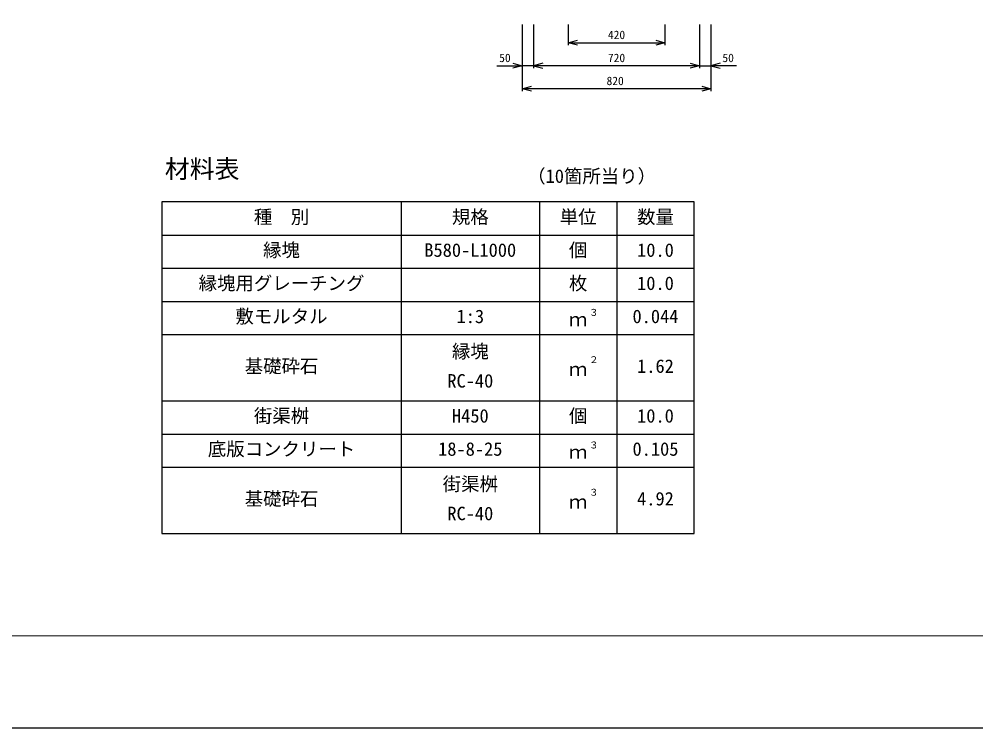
# Model space of a CAD drawing. Units: millimetres, scale not verified. Extents: x -8400 to 8400, y -5940 to 5940.
# Drawn here: x -2101 to 2053, y -5940 to -2862 of the extents above; entities that cross this region are included whole.
import ezdxf
from ezdxf.enums import TextEntityAlignment as Align

# ---------------------------------------------------------------- set-up
doc = ezdxf.new("R2010")
doc.units = ezdxf.units.MM
doc.header["$LTSCALE"] = 20
for name, color, linetype, lineweight in [('0-0_DIM', 7, 'Continuous', 25), ('0-1_Defpoints', 5, 'Continuous', 25), ('0-3_HYO', 3, 'Continuous', 25), ('0-4_HYO2', 4, 'Continuous', 25), ('0-7_TXT', 7, 'Continuous', 25), ('0-8_WAKU', 3, 'Continuous', 13)]:
    doc.layers.add(name, color=color, linetype=linetype, lineweight=lineweight)
doc.styles.add('ＭＳ ゴシック', font='')
doc.styles.get('ＭＳ ゴシック').set_extended_font_data('MS Gothic')

msp = doc.modelspace()

# ---------------------------------------------------------------- linework, layer by layer
at = {"layer": '0-0_DIM'}
for p, q in [((83.1, -2884.31), (83.1, -3174.31)), ((133.1, -2884.31), (133.1, -3074.31)), ((283.1, -2884.31), (283.1, -2974.31)), ((703.1, -2884.31), (703.1, -2974.31)), ((853.1, -2884.31), (853.1, -3074.31)), ((903.1, -2884.31), (903.1, -3174.31)), ((283.1, -2964.31), (703.1, -2964.31)), ((-27.07, -3064.31), (83.1, -3064.31)), ((133.1, -3064.31), (83.1, -3064.31)), ((853.1, -3064.31), (133.1, -3064.31)), ((853.1, -3064.31), (903.1, -3064.31)), ((1013.28, -3064.31), (903.1, -3064.31)), ((903.1, -3164.31), (83.1, -3164.31))]:
    msp.add_line(p, q, dxfattribs=at)
for points in [[(323.1, -2975.03), (283.1, -2964.31), (323.1, -2953.59)], [(663.1, -2953.59), (703.1, -2964.31), (663.1, -2975.03)], [(43.1, -3053.59), (83.1, -3064.31), (43.1, -3075.03)], [(173.1, -3053.59), (133.1, -3064.31), (173.1, -3075.03)], [(813.1, -3053.59), (853.1, -3064.31), (813.1, -3075.03)], [(943.1, -3053.59), (903.1, -3064.31), (943.1, -3075.03)], [(123.1, -3175.03), (83.1, -3164.31), (123.1, -3153.59)], [(863.1, -3153.59), (903.1, -3164.31), (863.1, -3175.03)]]:
    msp.add_lwpolyline(points, dxfattribs=at)
at = {"layer": '0-1_Defpoints'}
msp.add_lwpolyline([(-8400, -5940), (8400, -5940), (8400, 5940), (-8400, 5940)], close=True, dxfattribs=at)
at = {"layer": '0-3_HYO'}
for p, q in [((-441.7, -3655.69), (-441.7, -5095.69)), ((158.3, -3655.69), (158.3, -5095.69)), ((494.3, -3655.69), (494.3, -5095.69)), ((-1481.7, -3799.69), (830.3, -3799.69))]:
    msp.add_line(p, q, dxfattribs=at)
msp.add_lwpolyline([(-1481.7, -5095.69), (830.3, -5095.69), (830.3, -3655.69), (-1481.7, -3655.69)], close=True, dxfattribs=at)
at = {"layer": '0-4_HYO2'}
for p, q in [((-1481.7, -3943.69), (830.3, -3943.69)), ((-1481.7, -4087.69), (830.3, -4087.69)), ((-1481.7, -4231.69), (830.3, -4231.69)), ((-1481.7, -4519.69), (830.3, -4519.69)), ((-1481.7, -4663.69), (830.3, -4663.69)), ((-1481.7, -4807.69), (830.3, -4807.69))]:
    msp.add_line(p, q, dxfattribs=at)
at = {"layer": '0-8_WAKU'}
msp.add_lwpolyline([(-8000, -5540), (8000, -5540), (8000, 5540), (-8000, 5540)], close=True, dxfattribs=at)

# ---------------------------------------------------------------- texts
at = {"layer": '0-0_DIM', "style": 'ＭＳ ゴシック'}
for s, p in [('420', (455.6, -2959.31)), ('50', (-16.47, -3059.31)), ('720', (455.6, -3059.31)), ('50', (952.67, -3059.31)), ('820', (449.66, -3159.31))]:
    msp.add_text(s, height=36.66, dxfattribs=at).set_placement(p, align=Align.BOTTOM_LEFT)
at = {"layer": '0-7_TXT', "style": 'ＭＳ ゴシック'}
for s, height, p in [('材料表', 79.18, (-1468.36, -3575.69)), ('（10箇所当り）', 58.65, (104.97, -3590.36)), ('種\u3000別', 58.65, (-1081.7, -3767.69)), ('規格', 58.65, (-221.7, -3767.69)), ('単位', 58.65, (246.3, -3767.69)), ('数量', 58.65, (582.3, -3767.69)), ('縁塊', 58.65, (-1041.7, -3911.69)), ('B580-L1000', 58.65, (-341.7, -3911.69)), ('個', 58.65, (286.3, -3911.69)), ('10.0', 58.65, (582.3, -3911.69)), ('縁塊用グレーチング', 58.65, (-1321.7, -4055.69)), ('枚', 58.65, (286.3, -4055.69)), ('10.0', 58.65, (582.3, -4055.69)), ('敷モルタル', 58.65, (-1161.7, -4199.69)), ('1:3', 58.65, (-201.7, -4199.69)), ('ｍ', 58.65, (286.3, -4213.02)), ('３', 29.33, (373.69, -4159.2)), ('0.044', 58.65, (562.3, -4199.69)), ('縁塊', 58.65, (-221.7, -4351.69)), ('基礎砕石', 58.65, (-1121.7, -4415.69)), ('２', 29.33, (373.69, -4364.53)), ('1.62', 58.65, (582.3, -4415.69)), ('RC-40', 58.65, (-241.7, -4479.69)), ('ｍ', 58.65, (286.3, -4429.02)), ('街渠桝', 58.65, (-1081.7, -4631.69)), ('H450', 58.65, (-221.7, -4631.69)), ('個', 58.65, (286.3, -4631.69)), ('10.0', 58.65, (582.3, -4631.69)), ('底版コンクリート', 58.65, (-1281.7, -4775.69)), ('18-8-25', 58.65, (-281.7, -4775.69)), ('ｍ', 58.65, (286.3, -4789.02)), ('３', 29.33, (373.69, -4735.2)), ('0.105', 58.65, (562.3, -4775.69)), ('街渠桝', 58.65, (-261.7, -4927.69)), ('３', 29.33, (373.69, -4940.53)), ('基礎砕石', 58.65, (-1121.7, -4991.69)), ('ｍ', 58.65, (286.3, -5005.02)), ('4.92', 58.65, (582.3, -4991.69)), ('RC-40', 58.65, (-241.7, -5055.69))]:
    msp.add_text(s, height=height, dxfattribs=at).set_placement(p, align=Align.BOTTOM_LEFT)

doc.saveas('drawing.dxf')
